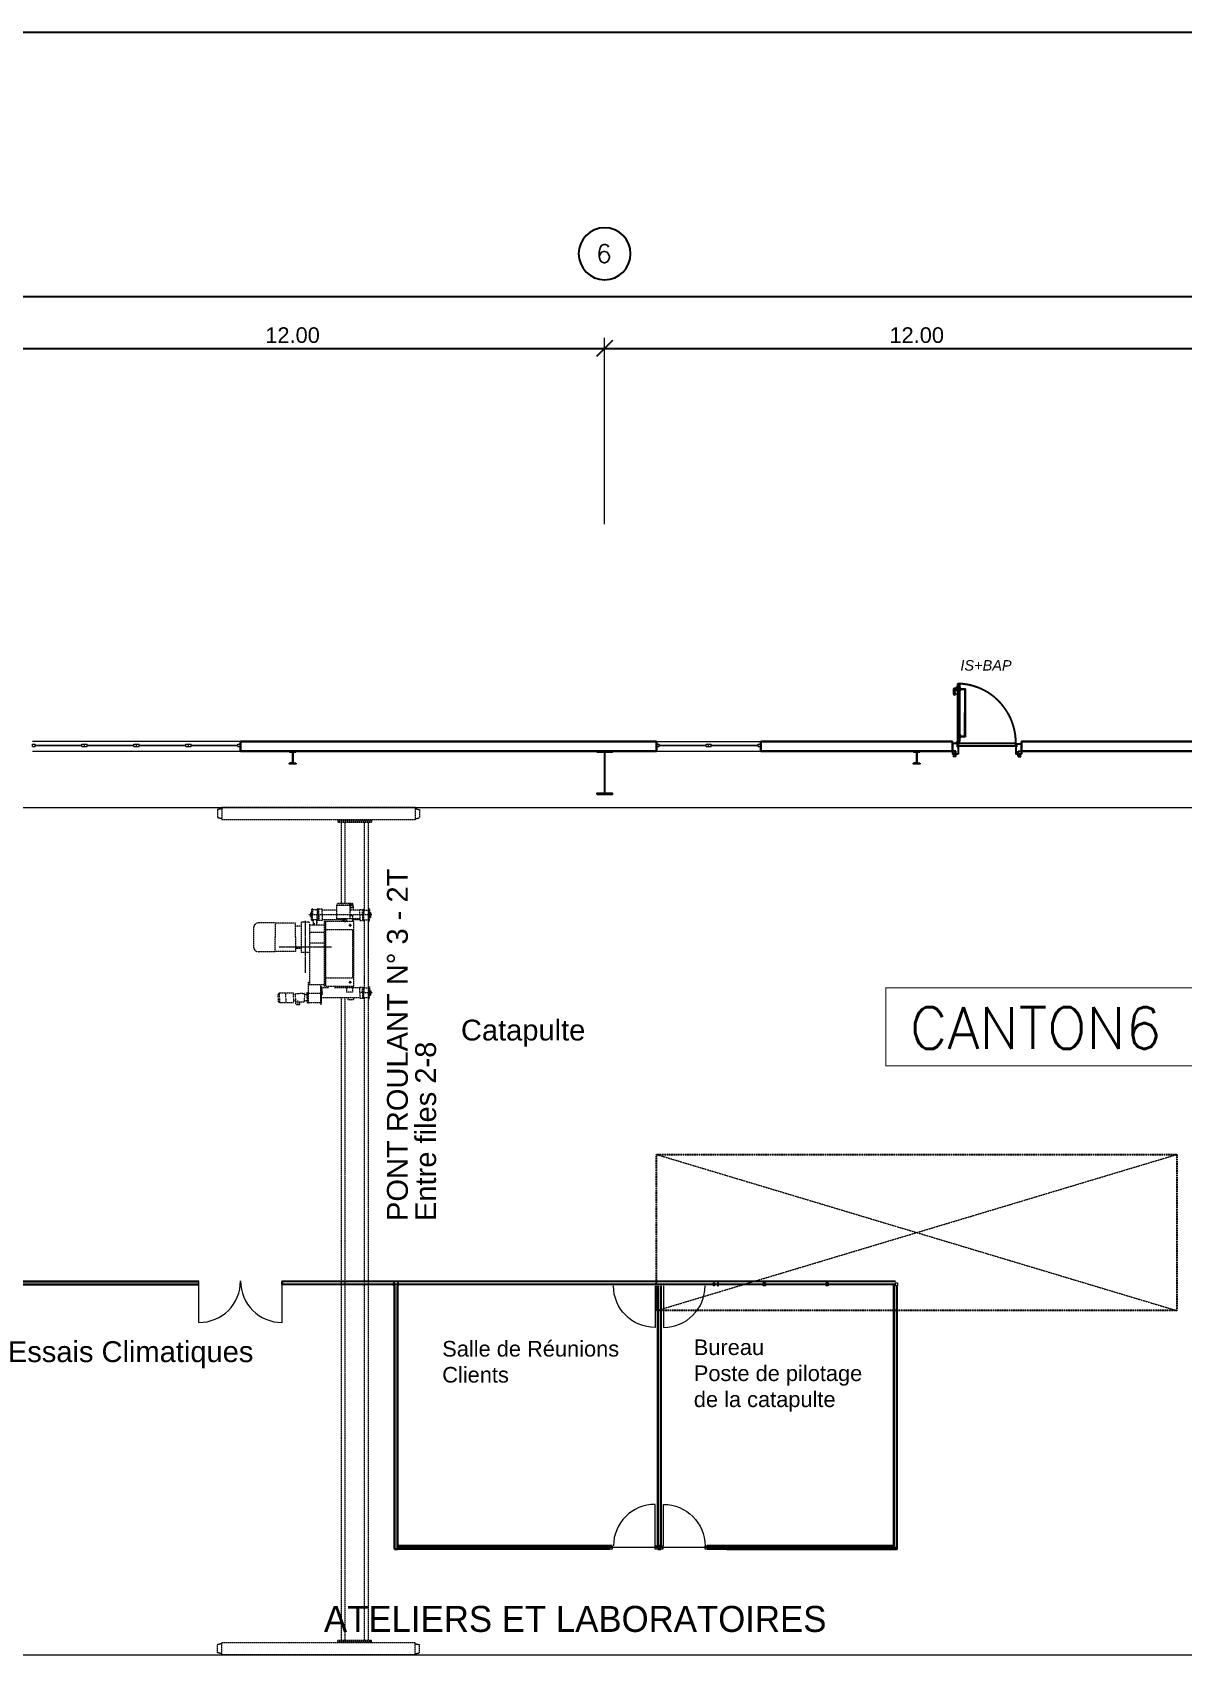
# Model space of a CAD drawing. Header units: metres. Extents: x 134472 to 303672, y 136880 to 366415.
# Drawn here: x 177097 to 199207, y 335181 to 366415 of the extents above; entities that cross this region are included whole.
import ezdxf
from ezdxf.enums import TextEntityAlignment as Align

# ---------------------------------------------------------------- set-up
doc = ezdxf.new("R2010")
doc.units = ezdxf.units.M
doc.header["$LTSCALE"] = 2
doc.header["$MEASUREMENT"] = 0
doc.header["$PDMODE"] = 2
doc.header["$PDSIZE"] = 500
for name, pattern in [('CONTINU', [0]), ('Planta_2$0$CACHE', [0.375, 0.25, -0.125]), ('STYLE_12', [0.46875, 0.3125, -0.15625])]:
    doc.linetypes.add(name, pattern=pattern)
for name, color, linetype in [('0.01', 8, 'Continuous'), ('0.1TEN', 133, 'Planta_2$0$CACHE'), ('1', 5, 'Continuous'), ('CFD-Text', 7, 'Continuous'), ('hojo', 255, 'Continuous'), ('MOJI', 7, 'Continuous'), ('SUMPO 400', 6, 'Continuous')]:
    doc.layers.add(name, color=color, linetype=linetype)
for name, color, linetype, lineweight in [('0.03', 151, 'Continuous', 5), ('0.03TEN', 8, 'STYLE_12', 5), ('0.15', 5, 'Continuous', 15), ('0.30', 1, 'Continuous', 30), ('Cloison Faurecia', 5, 'Continuous', 13), ('slh-aa-chassis', 3, 'Continuous', 0)]:
    doc.layers.add(name, color=color, linetype=linetype, lineweight=lineweight)
doc.styles.add('A030-07$0$ROMANS', font='romans')
doc.styles.add('arial', font='arial.ttf')
doc.styles.add('Style-Arial', font='arial.ttf')

# ---------------------------------------------------------------- blocks, each defined once
blk = doc.blocks.new('*U22')
at = {"layer": '0.03', "extrusion": (0, 0, -1)}
blk.add_arc((400, -400), 800, 90, 180, dxfattribs=at)
at = {"layer": 'Cloison Faurecia'}
blk.add_line((-400, -400), (-400, 400), dxfattribs=at)
blk = doc.blocks.new('_Oblique')
at = {"color": 0, "linetype": 'ByBlock', "lineweight": -2}
blk.add_line((0.5, 0.5), (-0.5, -0.5), dxfattribs=at)
blk = doc.blocks.new('chassis simple 1m')
at = {"layer": 'slh-aa-chassis', "linetype": 'CONTINU', "lineweight": 0}
for p, q in [((0, 0), (50, 0)), ((0, 0), (0, -50)), ((50, 0), (50, -50)), ((0, -50), (50, -50)), ((20, -50), (20, -950)), ((30, -50), (30, -950)), ((0, -950), (50, -950)), ((0, -950), (0, -1000)), ((0, -1000), (50, -1000)), ((50, -950), (50, -1000))]:
    blk.add_line(p, q, dxfattribs=at)
blk = doc.blocks.new('*U28')
at = {"layer": 'slh-aa-chassis'}
for p, q in [((-1000, -90), (-1000, 90)), ((1000, -90), (1000, 90))]:
    blk.add_line(p, q, dxfattribs=at)
at = {"layer": 'slh-aa-chassis', "rotation": 90}
for p in [(-1000, 0), (0, 0)]:
    blk.add_blockref('chassis simple 1m', p, dxfattribs=at)

msp = doc.modelspace()

# ---------------------------------------------------------------- linework, layer by layer
at = {"flags": 128}
for points in [[(194880.254, 353897.06), (194878.644, 352787.061)], [(194925.095, 353896.995), (194880.095, 353897.06)], [(194923.644, 352786.996), (194925.254, 353896.994)], [(196003.093, 352747.144), (196003.146, 352751.959), (196003.179, 352756.774), (196003.191, 352761.59), (196003.183, 352766.405), (196003.154, 352771.22), (196003.105, 352776.036), (196003.036, 352780.85), (196002.946, 352785.665), (196002.836, 352790.479), (196002.706, 352795.293), (196002.555, 352800.106), (196002.383, 352804.918), (196002.192, 352809.73), (196001.98, 352814.541), (196001.747, 352819.351), (196001.494, 352824.159), (196001.266, 352828.203), (196001.023, 352832.245), (196000.766, 352836.287), (196000.494, 352840.327), (196000.208, 352844.367), (195999.908, 352848.405), (195999.593, 352852.443), (195999.264, 352856.479), (195998.92, 352860.514), (195998.562, 352864.548), (195998.19, 352868.581), (195997.803, 352872.612), (195997.402, 352876.642), (195996.987, 352880.67), (195996.557, 352884.697), (195996.113, 352888.722), (195995.655, 352892.746), (195995.182, 352896.768), (195994.695, 352900.788), (195994.193, 352904.807), (195993.678, 352908.823), (195993.148, 352912.838), (195992.604, 352916.851), (195992.045, 352920.862), (195991.472, 352924.871), (195990.885, 352928.878), (195990.284, 352932.883), (195989.668, 352936.885), (195989.038, 352940.886), (195988.394, 352944.884), (195987.735, 352948.88), (195987.063, 352952.873), (195986.376, 352956.864), (195985.675, 352960.853), (195984.959, 352964.839), (195984.23, 352968.822), (195983.486, 352972.803), (195982.728, 352976.781), (195981.956, 352980.757), (195981.169, 352984.729), (195980.369, 352988.699), (195979.554, 352992.666), (195978.726, 352996.63), (195977.883, 353000.591), (195977.026, 353004.549), (195976.155, 353008.504), (195975.27, 353012.456), (195974.371, 353016.404), (195973.458, 353020.35), (195972.53, 353024.292), (195971.589, 353028.231), (195970.634, 353032.166), (195969.664, 353036.098), (195968.681, 353040.027), (195967.684, 353043.952), (195966.673, 353047.873), (195965.647, 353051.791), (195964.608, 353055.705), (195963.555, 353059.615), (195962.488, 353063.522), (195961.407, 353067.425), (195960.312, 353071.323), (195959.203, 353075.218), (195958.081, 353079.109), (195956.944, 353082.996), (195955.794, 353086.879), (195954.63, 353090.758), (195953.451, 353094.633), (195952.26, 353098.503), (195951.054, 353102.369), (195949.835, 353106.231), (195948.601, 353110.088), (195947.355, 353113.941), (195946.094, 353117.79), (195944.82, 353121.634), (195943.532, 353125.473), (195942.23, 353129.308), (195940.915, 353133.138), (195939.586, 353136.963), (195938.243, 353140.784), (195936.887, 353144.6), (195935.517, 353148.411), (195934.134, 353152.217), (195932.737, 353156.018), (195931.327, 353159.814), (195929.903, 353163.606), (195928.466, 353167.392), (195927.015, 353171.173), (195925.551, 353174.948), (195924.073, 353178.719), (195922.582, 353182.484), (195921.077, 353186.244), (195919.559, 353189.998), (195918.028, 353193.747), (195916.483, 353197.491), (195914.925, 353201.229), (195913.354, 353204.961), (195911.769, 353208.688), (195910.171, 353212.409), (195908.56, 353216.124), (195906.935, 353219.834), (195905.298, 353223.538), (195903.647, 353227.236), (195901.983, 353230.928), (195900.306, 353234.614), (195898.615, 353238.294), (195896.912, 353241.968), (195895.196, 353245.636), (195893.466, 353249.298), (195891.724, 353252.953), (195889.968, 353256.603), (195888.2, 353260.246), (195886.418, 353263.883), (195884.624, 353267.513), (195882.816, 353271.137), (195880.996, 353274.755), (195879.163, 353278.366), (195877.317, 353281.97), (195875.458, 353285.568), (195873.587, 353289.16), (195871.702, 353292.744), (195869.805, 353296.322), (195867.895, 353299.893), (195865.973, 353303.457), (195864.037, 353307.015), (195862.09, 353310.565), (195860.129, 353314.109), (195858.156, 353317.645), (195856.17, 353321.175), (195854.172, 353324.697), (195852.161, 353328.212), (195850.137, 353331.72), (195848.101, 353335.221), (195846.053, 353338.714), (195843.992, 353342.2), (195841.919, 353345.679), (195839.833, 353349.15), (195837.735, 353352.614), (195835.625, 353356.071), (195833.502, 353359.519), (195831.367, 353362.961), (195829.22, 353366.394), (195827.061, 353369.82), (195824.889, 353373.239), (195822.706, 353376.649), (195820.51, 353380.052), (195818.302, 353383.447), (195816.082, 353386.834), (195813.85, 353390.213), (195811.606, 353393.584), (195809.35, 353396.947), (195807.082, 353400.302), (195804.802, 353403.649), (195802.51, 353406.988), (195800.206, 353410.318), (195797.891, 353413.641), (195795.563, 353416.955), (195793.224, 353420.261), (195790.873, 353423.558), (195788.51, 353426.847), (195786.136, 353430.128), (195783.75, 353433.4), (195781.352, 353436.663), (195778.943, 353439.918), (195776.522, 353443.165), (195774.089, 353446.402), (195771.645, 353449.631), (195769.189, 353452.852), (195766.722, 353456.063), (195764.244, 353459.266), (195761.754, 353462.46), (195759.253, 353465.645), (195756.74, 353468.821), (195754.217, 353471.988), (195751.682, 353475.146), (195749.135, 353478.295), (195746.578, 353481.435), (195744.009, 353484.566), (195741.429, 353487.687), (195738.838, 353490.8), (195736.236, 353493.903), (195733.623, 353496.997), (195730.999, 353500.081), (195728.364, 353503.157), (195725.718, 353506.222), (195723.062, 353509.279), (195720.394, 353512.326), (195717.715, 353515.363), (195715.026, 353518.391), (195712.326, 353521.409), (195709.615, 353524.417), (195706.893, 353527.416), (195704.161, 353530.405), (195701.418, 353533.385), (195698.665, 353536.354), (195695.901, 353539.314), (195693.126, 353542.264), (195690.341, 353545.204), (195687.545, 353548.134), (195684.739, 353551.054), (195681.923, 353553.964), (195679.096, 353556.864), (195676.259, 353559.754), (195673.412, 353562.633), (195670.554, 353565.503), (195667.686, 353568.362), (195664.809, 353571.211), (195661.92, 353574.05), (195659.022, 353576.879), (195656.114, 353579.697), (195653.196, 353582.505), (195650.268, 353585.303), (195647.33, 353588.09), (195644.382, 353590.866), (195641.424, 353593.632), (195638.456, 353596.388), (195635.478, 353599.132), (195632.491, 353601.867), (195629.494, 353604.59), (195626.487, 353607.303), (195623.471, 353610.005), (195620.445, 353612.697), (195617.409, 353615.377), (195614.364, 353618.047), (195611.31, 353620.706), (195608.246, 353623.354), (195605.172, 353625.991), (195602.089, 353628.617), (195598.997, 353631.232), (195595.896, 353633.836), (195592.785, 353636.429), (195589.665, 353639.01), (195586.536, 353641.581), (195583.397, 353644.141), (195580.25, 353646.689), (195577.093, 353649.226), (195573.928, 353651.752), (195570.754, 353654.266), (195567.57, 353656.77), (195564.378, 353659.262), (195561.177, 353661.742), (195557.967, 353664.211), (195554.748, 353666.669), (195551.521, 353669.115), (195548.285, 353671.55), (195545.04, 353673.973), (195541.786, 353676.384), (195538.524, 353678.784), (195535.254, 353681.172), (195531.975, 353683.549), (195528.687, 353685.914), (195525.392, 353688.267), (195522.087, 353690.609), (195518.775, 353692.938), (195515.454, 353695.256), (195512.125, 353697.562), (195508.788, 353699.856), (195505.442, 353702.138), (195502.089, 353704.408), (195498.727, 353706.667), (195495.357, 353708.913), (195491.98, 353711.147), (195488.594, 353713.369), (195485.201, 353715.579), (195481.799, 353717.777), (195478.39, 353719.963), (195474.973, 353722.137), (195471.549, 353724.298), (195468.117, 353726.448), (195464.677, 353728.585), (195461.229, 353730.71), (195457.774, 353732.822), (195454.312, 353734.922), (195450.842, 353737.01), (195447.364, 353739.086), (195443.879, 353741.149), (195440.387, 353743.199), (195436.888, 353745.238), (195433.381, 353747.263), (195429.867, 353749.277), (195426.346, 353751.277), (195422.818, 353753.265), (195419.283, 353755.241), (195415.741, 353757.204), (195412.192, 353759.154), (195408.636, 353761.092), (195405.073, 353763.017), (195401.503, 353764.929), (195397.926, 353766.828), (195394.343, 353768.715), (195390.753, 353770.589), (195387.156, 353772.45), (195383.553, 353774.298), (195379.943, 353776.134), (195376.327, 353777.956), (195372.704, 353779.766), (195369.074, 353781.563), (195365.439, 353783.347), (195361.797, 353785.118), (195358.148, 353786.875), (195354.494, 353788.62), (195350.833, 353790.352), (195347.166, 353792.071), (195343.493, 353793.777), (195339.814, 353795.469), (195336.129, 353797.149), (195332.438, 353798.815), (195328.742, 353800.468), (195325.039, 353802.108), (195321.33, 353803.735), (195317.616, 353805.349), (195313.896, 353806.949), (195310.17, 353808.536), (195306.439, 353810.11), (195302.702, 353811.671), (195298.959, 353813.218), (195295.211, 353814.752), (195291.458, 353816.272), (195287.699, 353817.779), (195283.935, 353819.273), (195280.165, 353820.753), (195276.391, 353822.22), (195272.611, 353823.673), (195268.826, 353825.113), (195265.035, 353826.539), (195261.24, 353827.952), (195257.44, 353829.352), (195253.635, 353830.737), (195249.824, 353832.109), (195246.009, 353833.468), (195242.19, 353834.813), (195238.365, 353836.144), (195234.536, 353837.462), (195230.702, 353838.766), (195226.863, 353840.057), (195223.02, 353841.333), (195219.172, 353842.596), (195215.32, 353843.846), (195211.463, 353845.081), (195207.603, 353846.303), (195203.737, 353847.511), (195199.868, 353848.706), (195195.994, 353849.886), (195192.116, 353851.053), (195188.234, 353852.206), (195184.348, 353853.345), (195180.457, 353854.47), (195176.563, 353855.582), (195172.665, 353856.679), (195168.763, 353857.763), (195164.857, 353858.833), (195160.947, 353859.888), (195157.034, 353860.93), (195153.117, 353861.958), (195149.196, 353862.972), (195145.272, 353863.972), (195141.344, 353864.957), (195137.413, 353865.929), (195133.478, 353866.887), (195129.54, 353867.831), (195125.598, 353868.761), (195121.653, 353869.676), (195117.705, 353870.578), (195113.754, 353871.466), (195109.8, 353872.339), (195105.842, 353873.199), (195101.882, 353874.044), (195097.918, 353874.875), (195093.952, 353875.692), (195089.982, 353876.495), (195086.01, 353877.284), (195082.035, 353878.059), (195078.058, 353878.819), (195074.077, 353879.566), (195070.094, 353880.298), (195066.109, 353881.016), (195062.121, 353881.72), (195058.13, 353882.409), (195054.137, 353883.084), (195050.142, 353883.746), (195046.144, 353884.392), (195042.144, 353885.025), (195038.142, 353885.643), (195034.138, 353886.247), (195027.744, 353887.181), (195021.337, 353888.079), (195014.907, 353888.941), (195008.445, 353889.768), (195005.199, 353890.168), (195001.943, 353890.559), (194998.674, 353890.941), (194995.391, 353891.315), (194992.094, 353891.68), (194988.782, 353892.036), (194985.453, 353892.383), (194982.106, 353892.722), (194978.741, 353893.052), (194975.355, 353893.374), (194971.949, 353893.687), (194968.52, 353893.992), (194965.068, 353894.288), (194961.592, 353894.576), (194958.09, 353894.855), (194954.562, 353895.126), (194951.007, 353895.388), (194947.423, 353895.643), (194943.809, 353895.889), (194940.164, 353896.126), (194936.487, 353896.355), (194932.777, 353896.577), (194929.033, 353896.79), (194925.254, 353896.994)], [(194809.805, 353697.162), (194809.95, 353797.162)], [(194845.369, 353687.11), (194819.79, 353687.147)], [(194869.964, 353807.075), (194819.964, 353807.147)], [(194829.826, 353712.133), (194829.928, 353782.133)], [(194845.398, 353707.11), (194834.819, 353707.125)], [(194869.935, 353787.075), (194834.935, 353787.125)], [(194845.398, 353707.11), (194845.369, 353687.11)], [(194869.884, 353752.075), (194870.015, 353842.074)], [(194879.884, 353752.06), (194869.884, 353752.075)], [(194880.015, 353842.06), (194870.015, 353842.074)], [(194934.899, 353761.98), (194924.899, 353761.995)], [(194935, 353831.98), (194925, 353831.995)], [(194934.899, 353761.98), (194935, 353831.98)], [(194934.939, 353789.98), (194939.939, 353789.973)], [(194934.96, 353803.98), (194939.96, 353803.973)], [(194939.96, 353803.973), (194939.939, 353789.973)], [(194939.942, 353791.973), (195034.942, 353791.835)], [(194939.957, 353801.973), (195034.957, 353801.835)], [(195018.982, 353791.858), (195017.676, 352891.859)], [(195028.651, 353791.844), (195027.345, 352891.845)], [(195034.942, 353791.835), (195034.957, 353801.835)], [(194781.586, 352747.202), (194781.296, 352547.202)], [(194876.586, 352747.064), (194781.586, 352747.202)], [(194856.944, 352759.504), (194860.252, 352747.088)], [(194861.682, 352753.376), (194862.559, 352750.084)], [(194876.59, 352750.064), (194862.559, 352750.084)], [(194871.55, 352757.121), (194878.611, 352764.161)], [(194873.668, 352754.997), (194881.609, 352762.915)], [(194876.586, 352747.064), (194876.496, 352685.064)], [(194891.496, 352685.042), (194876.496, 352685.064)], [(194876.59, 352750.064), (194876.586, 352747.064)], [(194878.644, 352787.061), (194878.611, 352764.161)], [(194878.644, 352787.061), (194923.644, 352786.996)], [(194878.648, 352790.061), (194913.648, 352790.01)], [(194881.644, 352787.057), (194881.609, 352762.915)], [(194891.496, 352685.042), (194891.296, 352547.042)], [(194891.59, 352750.042), (194891.525, 352705.042)], [(194891.525, 352705.042), (196001.525, 352703.432)], [(196001.59, 352748.432), (194891.59, 352750.042)], [(194913.648, 352790.01), (194913.644, 352787.01)], [(194933.738, 352851.981), (194923.738, 352851.996)], [(194933.84, 352921.981), (194923.84, 352921.996)], [(194933.84, 352921.981), (194933.738, 352851.981)], [(194933.779, 352879.981), (194938.779, 352879.974)], [(194933.799, 352893.981), (194938.799, 352893.974)], [(194938.779, 352879.974), (194938.799, 352893.974)], [(194938.782, 352881.974), (195033.781, 352881.836)], [(194938.796, 352891.974), (195033.796, 352891.836)], [(195033.796, 352891.836), (195033.781, 352881.836)], [(196001.496, 352683.591), (196001.296, 352545.591)], [(196001.496, 352683.591), (196016.496, 352683.57)], [(196001.525, 352703.591), (196001.59, 352748.591)], [(196016.586, 352745.569), (196016.496, 352683.57)], [(196016.586, 352745.569), (196111.586, 352745.432)], [(196111.586, 352745.432), (196111.295, 352545.432)], [(194891.296, 352547.042), (194781.296, 352547.202)], [(196111.295, 352545.432), (196001.296, 352545.591)]]:
    msp.add_lwpolyline(points, dxfattribs=at)
for centre, major_axis, ratio, start_param, end_param in [((194819.805, 353697.147), (-7.071, 7.071), 0.999999999, 0.783947279, 2.354743605), ((194819.95, 353797.147), (-7.071, 7.071), 0.999999999, 5.496336259, 7.067132586), ((194834.826, 353712.125), (-3.536, 3.536), 0.999999999, 0.783947279, 2.354743605), ((194834.928, 353782.125), (3.536, 3.536), 1, 0.783947279, 2.354743605), ((194866.607, 352762.078), (-7.071, 7.071), 0.999999999, 3.9355406, 9.423327073)]:
    msp.add_ellipse(centre, major_axis=major_axis, ratio=ratio, start_param=start_param, end_param=end_param)
msp.add_ellipse((194866.607, 352762.078), major_axis=(-4.95, 4.95), ratio=1)
at = {"layer": '0.01', "flags": 128}
for points in [[(193686.586, 342409.317), (181896.586, 342409.317)], [(193686.586, 342349.317), (181896.586, 342349.317)], [(188239.404, 337324.317), (184116.586, 337324.317)], [(188199.404, 337264.317), (184116.586, 337264.317)], [(189176.586, 337324.317), (189116.586, 337324.317)], [(189176.586, 337264.317), (189116.586, 337264.317)], [(191786.586, 337324.317), (190066.586, 337324.317)], [(191786.586, 337264.317), (190066.586, 337264.317)]]:
    msp.add_lwpolyline(points, dxfattribs=at)
at = {"layer": '0.03', "flags": 128}
for points in [[(180296.586, 341619.317), (180296.586, 342419.317)], [(181896.586, 341619.317), (181896.586, 342419.317)], [(189066.586, 342324.317), (189066.586, 341524.317)], [(189226.586, 342324.317), (189226.586, 341524.317)], [(189066.586, 337324.317), (189066.586, 338124.317)], [(188996.586, 337294.317), (184116.586, 337294.317)], [(191686.586, 337294.317), (188996.586, 337294.317)], [(193686.586, 337294.317), (191686.586, 337294.317)]]:
    msp.add_lwpolyline(points, dxfattribs=at)
for points in [[(180296.586, 341619.317, 0.414213562), (181096.586, 342419.317)], [(181096.586, 342419.317, 0.414213562), (181896.586, 341619.317)], [(189066.586, 341524.317, -0.414213562), (188266.586, 342324.317)], [(189226.586, 341524.317, 0.414213562), (190026.586, 342324.317)], [(189066.586, 338124.317, 0.414213562), (188266.586, 337324.317)]]:
    msp.add_lwpolyline(points, format="xyb", dxfattribs=at)
at = {"layer": '0.03TEN', "linetype": 'Continuous', "lineweight": 0}
for p, q in [((157846.586, 351515.91), (199996.586, 351515.91)), ((157866.736, 335232.723), (200446.586, 335232.723))]:
    msp.add_line(p, q, dxfattribs=at)
at = {"layer": '0.03TEN', "flags": 128}
for points in [[(180737.514, 351496.478), (180653.307, 351477.046)], [(180653.307, 351477.046), (180653.307, 351321.588)], [(184455.658, 351515.91), (180737.514, 351515.91)], [(180737.514, 351515.91), (180737.514, 351282.723)], [(184455.658, 351515.91), (184455.658, 351282.723)], [(184455.658, 351496.478), (184539.864, 351477.046)], [(184539.864, 351477.046), (184539.864, 351321.588)], [(180737.514, 351302.156), (180653.307, 351321.588)], [(184455.658, 351282.723), (180737.514, 351282.723)], [(182964.558, 351282.723), (182964.558, 351237.381)], [(182964.558, 351261.996), (183612.299, 351261.996)], [(182964.558, 351237.381), (183612.299, 351237.381)], [(183029.332, 351237.381), (183029.332, 349675.268)], [(183100.584, 351237.381), (183100.584, 349675.268)], [(183476.274, 351237.381), (183476.274, 349548.021)], [(183547.525, 351237.381), (183547.525, 335501.278)], [(183612.299, 351282.723), (183612.299, 351237.381)], [(184455.658, 351302.156), (184539.864, 351321.588)], [(182479.648, 349570.552), (182463.09, 349570.552)], [(182463.09, 349570.552), (182463.09, 349455.357)], [(182479.648, 349570.552), (182479.648, 349455.357)], [(182479.648, 349570.552), (182481.12, 349569.226)], [(182482.831, 349552.947), (182481.12, 349569.226)], [(182567.313, 349550.56), (182485.482, 349550.56)], [(182570.694, 349559.89), (182569.964, 349552.947)], [(182571.642, 349568.914), (182570.694, 349559.89)], [(182571.642, 349568.914), (182571.642, 349455.357)], [(182589.705, 349568.914), (182571.642, 349568.914)], [(182589.705, 349455.357), (182589.705, 349568.914)], [(182599.841, 349455.357), (182599.841, 349561.981)], [(182667.814, 349561.981), (182599.841, 349561.981)], [(182667.814, 349455.357), (182667.814, 349561.981)], [(182943.035, 349548.653), (182667.814, 349548.653)], [(182943.035, 349643.281), (182943.035, 349382.054)], [(183254.023, 349643.281), (182943.035, 349643.281)], [(182956.184, 349644.614), (183253.723, 349644.614)], [(182956.363, 349675.268), (182956.363, 349643.281)], [(183246.838, 349675.268), (182956.363, 349675.268)], [(183177.786, 349675.472), (183177.422, 349673.935)], [(183184.271, 349680.599), (183240.307, 349680.599)], [(183191.796, 349673.935), (183247.057, 349674.293)], [(183191.796, 349641.948), (183191.796, 349673.935)], [(183205.124, 349641.948), (183254.246, 349642.288)], [(183205.124, 349380.721), (183205.124, 349641.948)], [(183205.124, 349593.968), (183265.099, 349593.968)], [(183265.099, 349593.968), (183205.124, 349593.968)], [(183265.099, 349587.61), (183205.124, 349587.61)], [(183387.05, 349547.32), (183205.124, 349547.32)], [(183211.788, 349524.663), (183211.788, 349688.596)], [(183211.788, 349524.663), (183211.788, 349607.296)], [(183246.809, 349675.396), (183265.099, 349593.968)], [(183265.099, 349547.32), (183265.099, 349593.968)], [(183387.05, 349454.025), (183387.05, 349560.648)], [(183387.05, 349560.648), (183441.694, 349560.648)], [(183441.694, 349454.025), (183441.694, 349560.648)], [(183451.83, 349566.375), (183469.893, 349566.375)], [(183451.83, 349454.025), (183451.83, 349566.375)], [(183469.893, 349566.375), (183470.842, 349557.35)], [(183469.893, 349566.375), (183469.893, 349454.025)], [(183470.842, 349557.35), (183471.571, 349550.408)], [(183474.222, 349548.021), (183556.054, 349548.021)], [(183556.054, 349548.021), (183556.054, 349454.025)], [(183558.705, 349550.408), (183560.416, 349566.687)], [(183561.888, 349568.013), (183560.416, 349566.687)], [(183561.888, 349568.013), (183578.446, 349568.013)], [(183561.888, 349568.013), (183561.888, 349454.025)], [(183578.446, 349568.013), (183578.446, 349454.025)], [(181346.269, 349203.75), (181346.269, 348843.654)], [(181719.827, 349300.912), (181443.43, 349300.912)], [(181762.751, 349300.912), (181719.827, 349300.912)], [(181760.679, 349300.912), (181760.679, 349023.702)], [(182152.186, 349294.248), (181760.679, 349294.248)], [(182152.186, 349023.702), (182152.186, 349294.248)], [(182263.808, 349240.936), (182152.186, 349240.936)], [(182297.127, 349317.572), (182263.808, 349317.572)], [(182263.808, 349317.572), (182263.808, 348731.143)], [(182403.227, 349317.572), (182297.127, 349317.572)], [(183397.517, 349455.357), (182410.718, 349455.357)], [(182420.581, 349292.433), (182420.581, 348113.923)], [(182696.188, 349254.63), (182426.845, 349254.63)], [(182440.832, 349488.677), (182439.1, 349486.945)], [(182439.1, 349486.945), (182439.1, 349455.357)], [(182439.1, 349423.77), (182439.1, 349455.357)], [(182440.832, 349422.038), (182439.1, 349423.77)], [(182445.097, 349488.677), (182440.832, 349488.677)], [(182445.097, 349422.038), (182440.832, 349422.038)], [(182455.851, 349502.005), (182445.097, 349502.005)], [(182445.097, 349502.005), (182445.097, 349408.71)], [(182455.851, 349408.71), (182445.097, 349408.71)], [(182459.758, 349495.341), (182455.851, 349502.005)], [(182459.758, 349415.374), (182455.851, 349408.71)], [(182463.09, 349502.005), (182459.758, 349502.005)], [(182459.758, 349408.71), (182459.758, 349502.005)], [(182463.09, 349408.71), (182459.758, 349408.71)], [(182463.09, 349342.89), (182463.09, 349455.357)], [(182479.648, 349342.89), (182463.09, 349342.89)], [(182479.648, 349342.89), (182479.648, 349455.357)], [(182479.648, 349342.89), (182481.12, 349344.216)], [(182482.831, 349360.495), (182481.12, 349344.216)], [(182567.313, 349362.882), (182485.482, 349362.882)], [(182493.078, 349362.882), (182493.078, 349254.63)], [(182511.202, 349295.625), (182511.202, 349252.964)], [(182558.785, 349362.882), (182558.785, 349254.63)], [(182559.717, 349362.882), (182559.717, 349254.63)], [(182559.717, 349288.758), (182559.717, 349254.63)], [(182566.381, 349362.882), (182566.381, 349254.63)], [(182570.694, 349353.553), (182569.964, 349360.495)], [(182571.642, 349344.528), (182570.694, 349353.553)], [(182571.642, 349344.528), (182571.642, 349455.357)], [(182589.705, 349344.528), (182571.642, 349344.528)], [(182599.841, 349500.672), (182589.705, 349500.672)], [(182589.705, 349455.357), (182589.705, 349344.528)], [(182599.841, 349410.042), (182589.705, 349410.042)], [(182599.841, 349455.357), (182599.841, 349348.734)], [(182667.814, 349348.734), (182599.841, 349348.734)], [(182667.814, 349455.357), (182667.814, 349348.734)], [(183076.314, 349362.062), (182667.814, 349362.062)], [(182688.472, 349254.63), (182688.266, 349254.63)], [(182721.792, 349329.266), (182701.8, 349329.266)], [(182701.8, 349329.266), (182701.8, 348086.744)], [(182728.456, 349299.463), (182721.788, 349299.463)], [(182721.792, 349329.266), (182721.792, 348086.744)], [(183271.763, 349328.742), (182728.456, 349328.742)], [(182728.456, 349328.742), (182728.456, 348086.744)], [(182728.456, 349328.742), (182728.456, 348086.744)], [(183397.517, 349382.054), (182943.035, 349382.054)], [(183076.314, 349331.408), (183036.331, 349331.408)], [(183036.331, 349331.408), (183036.331, 349328.742)], [(183049.659, 349382.054), (183049.659, 349379.388)], [(183049.659, 349379.388), (183076.314, 349379.388)], [(183076.314, 349379.388), (183076.314, 349331.408)], [(183077.647, 349382.054), (183077.647, 349328.742)], [(183135.819, 349360.729), (183077.647, 349362.062)], [(183078.98, 349382.054), (183078.98, 349328.742)], [(183081.174, 349380.721), (183081.174, 349327.409)], [(183083.84, 349378.055), (183083.84, 349330.075)], [(183110.496, 349378.055), (183083.84, 349378.055)], [(183083.84, 349330.075), (183123.823, 349330.075)], [(183110.496, 349380.721), (183110.496, 349378.055)], [(183123.823, 349330.075), (183123.823, 349327.409)], [(183135.819, 349380.721), (183135.819, 349327.409)], [(183178.468, 349254.106), (183231.78, 349254.106)], [(183205.124, 349446.028), (183247.773, 349446.028)], [(183205.124, 349227.45), (183205.124, 349280.762)], [(183247.773, 349446.028), (183247.773, 349327.409)], [(183387.05, 349360.729), (183247.773, 349360.729)], [(183271.763, 348085.411), (183271.763, 349327.409)], [(183387.05, 349454.025), (183387.05, 349347.401)], [(183387.05, 349347.401), (183441.694, 349347.401)], [(183617.756, 349454.025), (183397.517, 349455.357)], [(183441.694, 349499.34), (183451.83, 349499.34)], [(183441.694, 349454.025), (183441.694, 349347.401)], [(183441.694, 349408.71), (183451.83, 349408.71)], [(183451.83, 349454.025), (183451.83, 349341.879)], [(183451.83, 349341.879), (183469.893, 349341.879)], [(183469.893, 349341.879), (183469.893, 349454.025)], [(183469.893, 349341.879), (183470.842, 349350.903)], [(183470.842, 349350.903), (183471.571, 349357.846)], [(183474.222, 349360.233), (183556.054, 349360.233)], [(183476.274, 349360.233), (183476.274, 348049.844)], [(183547.525, 349360.233), (183547.525, 348612.119)], [(183556.054, 349360.233), (183556.054, 349454.025)], [(183558.705, 349357.846), (183560.416, 349341.566)], [(183561.859, 349340.181), (183560.387, 349341.507)], [(183561.888, 349340.241), (183561.888, 349454.025)], [(183561.888, 349340.241), (183578.446, 349340.241)], [(183578.446, 349500.672), (183581.778, 349500.672)], [(183578.446, 349340.241), (183578.446, 349454.025)], [(183578.446, 349407.377), (183581.778, 349407.377)], [(183581.778, 349494.008), (183585.684, 349500.672)], [(183581.778, 349407.377), (183581.778, 349500.672)], [(183581.778, 349414.041), (183585.684, 349407.377)], [(183585.684, 349500.672), (183596.438, 349500.672)], [(183585.684, 349407.377), (183596.438, 349407.377)], [(183596.438, 349500.672), (183596.438, 349407.377)], [(183596.438, 349487.344), (183600.703, 349487.344)], [(183600.703, 349487.344), (183602.436, 349485.612)], [(183600.703, 349420.705), (183602.436, 349422.437)], [(183602.436, 349485.612), (183602.436, 349454.025)], [(183602.436, 349422.437), (183602.436, 349454.025)], [(181760.679, 348746.493), (181760.679, 349023.702)], [(182152.186, 349023.702), (182152.186, 348753.157)], [(182427.245, 349081.367), (182433.909, 349081.367)], [(182695.136, 349117.352), (182431.243, 349117.352)], [(182696.469, 348912.102), (182432.576, 348912.102)], [(183271.763, 349168.807), (182728.456, 349168.807)], [(183258.435, 348245.346), (183258.435, 349167.474)], [(181719.827, 348746.493), (181443.43, 348746.493)], [(181762.751, 348746.493), (181719.827, 348746.493)], [(182152.186, 348753.157), (181760.679, 348753.157)], [(182263.808, 348806.469), (182152.186, 348806.469)], [(182411.048, 348731.143), (182263.808, 348731.143)], [(182425.579, 348824.805), (182435.575, 348824.805)], [(183476.274, 348272.486), (183476.274, 348129.612)], [(181844.335, 347954), (181820.055, 347930.414)], [(181845.499, 347861.835), (181845.499, 347954.786)], [(181847.121, 347955.13), (181969.448, 347955.13)], [(181969.448, 347861.835), (181969.448, 347955.13)], [(181969.448, 347953.691), (182116.055, 347953.691)], [(182116.055, 347861.835), (182116.055, 347953.691)], [(182380.612, 347861.502), (182380.612, 347968.458)], [(182380.752, 347964.081), (182402.886, 347964.081)], [(182404.72, 348162.713), (182420.581, 348162.713)], [(182404.72, 347755.212), (182404.72, 348162.713)], [(182696.749, 348107.259), (182427.245, 348107.259)], [(182633.952, 348107.259), (182633.952, 347741.551)], [(182667.814, 348066.752), (182633.952, 348066.752)], [(182644.615, 348066.752), (182644.615, 347741.551)], [(182644.615, 347956.463), (182644.615, 347976.455)], [(182644.615, 347864.501), (182644.615, 347951.132)], [(182667.814, 347983.252), (182667.814, 348066.752)], [(182792.43, 348053.424), (182667.814, 348053.424)], [(182667.814, 347960.128), (182667.814, 347974.789)], [(182667.814, 347960.128), (182667.814, 347921.811)], [(182721.792, 348086.744), (182701.8, 348086.744)], [(182728.456, 348104.07), (182721.792, 348104.07)], [(182728.456, 348246.679), (183271.763, 348246.679)], [(182728.456, 348086.744), (183271.763, 348086.744)], [(183397.517, 348053.424), (182904.384, 348053.424)], [(183135.819, 348085.411), (183135.819, 347966.792)], [(183247.773, 347966.792), (183135.819, 347966.792)], [(183181.133, 348158.714), (183229.114, 348158.714)], [(183205.124, 348134.724), (183205.124, 348182.705)], [(183247.773, 348085.411), (183247.773, 347966.792)], [(183387.05, 348065.419), (183441.694, 348065.419)], [(183387.05, 347958.796), (183387.05, 348065.419)], [(183387.05, 347958.796), (183387.05, 347852.172)], [(183627.086, 347958.796), (183397.517, 347960.128)], [(183441.694, 347958.796), (183441.694, 348065.419)], [(183441.694, 348004.11), (183451.83, 348004.11)], [(183441.694, 347958.796), (183441.694, 347852.172)], [(183451.83, 348068.198), (183469.893, 348068.198)], [(183451.83, 347958.796), (183451.83, 348068.198)], [(183451.83, 347958.796), (183451.83, 347848.576)], [(183469.893, 348068.198), (183471.571, 348052.231)], [(183469.893, 348068.198), (183469.893, 347958.796)], [(183469.893, 347848.576), (183469.893, 347958.796)], [(183474.222, 348049.844), (183556.054, 348049.844)], [(183558.089, 348051.651), (183561.888, 348069.836)], [(183561.888, 348069.836), (183578.446, 348069.836)], [(183561.888, 348069.836), (183561.888, 347958.796)], [(183561.888, 347848.148), (183561.888, 347958.796)], [(183578.446, 348069.836), (183578.446, 347958.796)], [(183578.446, 348005.443), (183581.778, 348005.443)], [(183578.446, 347848.148), (183578.446, 347958.796)], [(183581.778, 347912.148), (183581.778, 348005.443)], [(183581.778, 347998.779), (183585.684, 348005.443)], [(183585.684, 348005.443), (183596.438, 348005.443)], [(183596.438, 348005.443), (183596.438, 347912.148)], [(183596.438, 347992.115), (183600.703, 347992.115)], [(183600.703, 347992.115), (183602.436, 347990.383)], [(183602.436, 347990.383), (183602.436, 347958.796)], [(183602.436, 347927.208), (183602.436, 347958.796)], [(181818.843, 347861.835), (181818.843, 347927.546)], [(181818.843, 347861.835), (181818.843, 347796.124)], [(181844.335, 347769.67), (181820.055, 347793.256)], [(181845.499, 347861.835), (181845.499, 347768.884)], [(181847.121, 347768.54), (181969.448, 347768.54)], [(181969.448, 347861.835), (181969.448, 347768.54)], [(181969.448, 347769.979), (182116.055, 347769.979)], [(182116.055, 347861.835), (182116.055, 347769.979)], [(182152.041, 347921.811), (182120.054, 347921.811)], [(182152.041, 347801.859), (182120.054, 347801.859)], [(182164.143, 347738.681), (182149.174, 347801.859)], [(182156.039, 347861.835), (182156.039, 347941.802)], [(182156.039, 347941.802), (182193.357, 347941.802)], [(182156.039, 347861.835), (182156.039, 347781.867)], [(182156.039, 347781.867), (182321.305, 347781.867)], [(182170.627, 347733.554), (182226.664, 347733.554)], [(182180.127, 347941.802), (182236.671, 347941.802)], [(182198.144, 347773.538), (182198.144, 347806.857)], [(182198.144, 347773.538), (182198.144, 347725.557)], [(182233.166, 347738.757), (182242.849, 347781.867)], [(182293.214, 347941.802), (182236.671, 347941.802)], [(182286.653, 347941.802), (182321.305, 347941.802)], [(182326.636, 347933.806), (182326.636, 347936.471)], [(182326.636, 347933.806), (182326.636, 347861.502)], [(182326.636, 347865.533), (182326.636, 347864.501)], [(182326.636, 347789.864), (182326.636, 347861.835)], [(182326.636, 347789.864), (182326.636, 347787.199)], [(182380.612, 347921.811), (182331.967, 347921.811)], [(182380.612, 347801.859), (182331.967, 347801.859)], [(182401.937, 347948.466), (182368.93, 347948.466)], [(182401.937, 347774.537), (182368.93, 347774.537)], [(182396.606, 347921.794), (182373.406, 347921.794)], [(182380.612, 347861.502), (182380.612, 347755.212)], [(182404.72, 347755.212), (182380.612, 347755.212)], [(182404.72, 347948.133), (182633.952, 347948.133)], [(182633.952, 347761.542), (182404.72, 347761.542)], [(182631.287, 347741.551), (182633.952, 347741.551)], [(182633.952, 347741.551), (182644.615, 347741.551)], [(182639.283, 347948.466), (182672.29, 347948.466)], [(182644.615, 347921.794), (182667.814, 347921.794)], [(182644.615, 347866.833), (183397.517, 347866.833)], [(182644.615, 347864.501), (182644.615, 347847.841)], [(182644.615, 347864.501), (182644.615, 347777.869)], [(182644.615, 347777.869), (182644.615, 347757.877)], [(183029.332, 347866.833), (183029.332, 335501.278)], [(183100.584, 347866.833), (183100.584, 335501.278)], [(183158.476, 347865.5), (183158.476, 347818.852)], [(183265.099, 347825.21), (183158.476, 347825.21)], [(183265.099, 347818.852), (183158.476, 347818.852)], [(183211.788, 347818.852), (183211.788, 347809.523)], [(183265.099, 347865.5), (183265.099, 347818.852)], [(183397.517, 347866.833), (183387.05, 347865.5)], [(183387.05, 347852.172), (183441.694, 347852.172)], [(183441.694, 347913.481), (183451.83, 347913.481)], [(183451.83, 347848.576), (183469.893, 347848.576)], [(183469.893, 347849.785), (183470.842, 347858.81)], [(183470.842, 347858.81), (183471.571, 347865.753)], [(183474.222, 347868.14), (183556.054, 347868.14)], [(183476.274, 347868.14), (183476.274, 335501.278)], [(183558.705, 347865.753), (183560.416, 347849.473)], [(183561.888, 347848.148), (183560.416, 347849.473)], [(183561.888, 347848.148), (183578.446, 347848.148)], [(183578.446, 347912.148), (183581.778, 347912.148)], [(183581.778, 347918.812), (183585.684, 347912.148)], [(183585.684, 347912.148), (183596.438, 347912.148)], [(183596.438, 347925.476), (183600.703, 347925.476)], [(183600.703, 347925.476), (183602.436, 347927.208)], [(189096.586, 341849.317), (199096.586, 344849.317)], [(189096.586, 344849.317), (199096.586, 341849.317)], [(184455.658, 335465.91), (180737.514, 335465.91)], [(180737.514, 335232.723), (180737.514, 335465.91)], [(182964.558, 335465.91), (182964.558, 335511.252)], [(182964.558, 335511.252), (183612.299, 335511.252)], [(182964.558, 335486.638), (183612.299, 335486.638)], [(183612.299, 335465.91), (183612.299, 335511.252)], [(184455.658, 335232.723), (184455.658, 335465.91)], [(180737.514, 335446.478), (180653.307, 335427.046)], [(180653.307, 335271.588), (180653.307, 335427.046)], [(180737.514, 335252.156), (180653.307, 335271.588)], [(184455.658, 335232.723), (180737.514, 335232.723)], [(184455.658, 335446.478), (184539.864, 335427.046)], [(184455.658, 335252.156), (184539.864, 335271.588)], [(184539.864, 335271.588), (184539.864, 335427.046)]]:
    msp.add_lwpolyline(points, dxfattribs=at)
for points in [[(182482.831, 349552.947, 0.383864035), (182485.482, 349550.56)], [(182567.313, 349550.56, 0.383864035), (182569.964, 349552.947)], [(183184.271, 349680.599, 0.347606212), (183177.786, 349675.472)], [(183246.809, 349675.396, 0.350883853), (183240.307, 349680.599)], [(183471.571, 349550.408, 0.383864035), (183474.222, 349548.021)], [(183556.054, 349548.021, 0.383864035), (183558.705, 349550.408)], [(181443.43, 349300.912, 0.414213562), (181346.269, 349203.75)], [(182420.581, 349300.217, 0.414213562), (182403.227, 349317.572)], [(182420.581, 349261.294, 0.432462131), (182428.911, 349252.964)], [(182485.482, 349362.882, 0.383864035), (182482.831, 349360.495)], [(182569.964, 349360.495, 0.383864035), (182567.313, 349362.882)], [(182695.136, 349254.589, 0.414213562), (182701.799, 349261.253)], [(183205.124, 349267.434, 1), (183205.124, 349240.778, 1), (183205.124, 349267.434)], [(183474.222, 349360.233, 0.383864035), (183471.571, 349357.846)], [(183558.705, 349357.846, 0.383864035), (183556.054, 349360.233)], [(182420.581, 349088.031, 0.414213562), (182427.245, 349081.367)], [(182695.136, 349117.352, 0.414213562), (182701.8, 349124.016)], [(182697.052, 348911.934, 0.414213562), (182701.829, 348916.711)], [(181346.269, 348843.654, 0.414213562), (181443.43, 348746.493)], [(182420.488, 348721.662, 0.507644345), (182410.933, 348731.126)], [(182420.581, 348829.802, 0.414213562), (182425.579, 348824.805)], [(181847.121, 347955.13, 0.195148783), (181844.335, 347954)], [(182420.581, 348113.923, 0.414213562), (182427.245, 348107.259)], [(182701.788, 348102.063, 0.421326893), (182696.167, 348107.242)], [(183205.124, 348172.042, 1), (183205.124, 348145.386, 1), (183205.124, 348172.042)], [(183471.571, 348052.231, 0.383864035), (183474.222, 348049.844)], [(183556.054, 348049.844, 0.383864035), (183558.705, 348052.231)], [(181820.055, 347930.414, 0.20268138), (181818.843, 347927.546)], [(181818.843, 347796.124, 0.20268138), (181820.055, 347793.256)], [(181844.335, 347769.67, 0.195148783), (181847.121, 347768.54)], [(182116.055, 347925.809, 0.414213562), (182120.054, 347921.811)], [(182120.054, 347801.859, 0.414213562), (182116.055, 347797.861)], [(182152.041, 347921.811, 0.414213562), (182156.039, 347925.809)], [(182156.039, 347797.861, 0.414213562), (182152.041, 347801.859)], [(182164.143, 347738.681, 0.347606212), (182170.627, 347733.554)], [(182226.664, 347733.554, 0.350883853), (182233.166, 347738.757)], [(182326.636, 347936.471, 0.414213562), (182321.305, 347941.802)], [(182321.305, 347781.867, 0.414213562), (182326.636, 347787.199)], [(182326.636, 347927.142, 0.414213562), (182331.967, 347921.811)], [(182331.967, 347801.859, 0.414213562), (182326.636, 347796.528)], [(183474.222, 347868.14, 0.383864035), (183471.571, 347865.753)], [(183558.705, 347865.753, 0.383864035), (183556.054, 347868.14)]]:
    msp.add_lwpolyline(points, format="xyb", dxfattribs=at)
at = {"layer": '0.03TEN', "ltscale": 10}
msp.add_point((182342.279, 348842.476), dxfattribs=at)
at = {"layer": '0.15', "flags": 128}
for points in [[(192356.586, 342384.317), (192396.586, 342384.317), (192396.586, 342324.317), (192356.586, 342324.317)], [(193686.586, 342384.317), (193726.586, 342384.317), (193726.586, 342324.317), (193686.586, 342324.317)], [(186656.586, 337264.317), (186616.586, 337264.317), (186616.586, 337324.317), (186656.586, 337324.317)], [(187906.586, 337264.317), (187866.586, 337264.317), (187866.586, 337324.317), (187906.586, 337324.317)], [(189216.586, 337264.317), (189176.586, 337264.317), (189176.586, 337324.317), (189216.586, 337324.317)], [(193656.586, 337264.317), (193616.586, 337264.317), (193616.586, 337324.317), (193656.586, 337324.317)]]:
    msp.add_lwpolyline(points, close=True, dxfattribs=at)
at = {"layer": '0.15'}
for points in [[(184056.586, 342324.317), (184036.586, 342324.317), (184036.586, 342384.317), (184056.586, 342384.317)], [(184116.586, 342324.317), (184136.586, 342324.317), (184136.586, 342384.317), (184116.586, 342384.317)], [(190206.586, 342324.317), (190186.586, 342324.317), (190186.586, 342384.317), (190206.586, 342384.317)], [(190266.586, 342324.317), (190286.586, 342324.317), (190286.586, 342384.317), (190266.586, 342384.317)], [(190266.586, 342324.317), (190286.586, 342324.317), (190286.586, 342384.317), (190266.586, 342384.317)], [(191146.586, 342384.317), (191186.586, 342384.317), (191186.586, 342324.317), (191146.586, 342324.317)], [(184156.586, 337264.317), (184116.586, 337264.317), (184116.586, 337324.317), (184156.586, 337324.317)], [(185406.586, 337264.317), (185366.586, 337264.317), (185366.586, 337324.317), (185406.586, 337324.317)], [(188239.404, 337264.317), (188199.404, 337264.317), (188199.404, 337324.317), (188239.404, 337324.317)], [(189106.586, 337264.317), (189066.586, 337264.317), (189066.586, 337324.317), (189106.586, 337324.317)], [(190066.586, 337264.317), (190026.586, 337264.317), (190026.586, 337324.317), (190066.586, 337324.317)], [(191056.586, 337264.317), (191016.586, 337264.317), (191016.586, 337324.317), (191056.586, 337324.317)], [(192306.586, 337264.317), (192266.586, 337264.317), (192266.586, 337324.317), (192306.586, 337324.317)]]:
    msp.add_3dface(points, dxfattribs=at)
at = {"layer": '0.1TEN', "ltscale": 10}
msp.add_lwpolyline([(189096.586, 344849.317), (199096.586, 344849.317), (199096.586, 341849.317), (189096.586, 341849.317)], close=True, dxfattribs=at)
at = {"layer": '0.30', "linetype": 'Continuous'}
for p, q in [((181096.586, 352789.317), (181096.586, 352599.317)), ((189096.586, 352599.317), (189096.586, 352789.317)), ((194781.371, 352789.317), (191096.586, 352789.317)), ((191096.586, 352789.317), (191096.586, 352599.317)), ((194781.371, 352599.317), (194781.371, 352789.317)), ((200756.586, 352789.317), (196111.649, 352789.317)), ((196111.649, 352789.317), (196111.649, 352599.317))]:
    msp.add_line(p, q, dxfattribs=at)
at = {"layer": '0.30'}
msp.add_line((184116.586, 337264.317), (184056.586, 337264.317), dxfattribs=at)
at = {"layer": '0.30', "flags": 128}
for points in [[(181096.586, 352789.317), (189096.586, 352789.317)], [(181096.586, 352599.317), (189096.586, 352599.317)], [(191096.586, 352599.317), (193051.587, 352599.317)], [(193040.69, 352599.317), (194781.798, 352599.317)], [(196111.374, 352599.317), (200756.586, 352599.317)], [(180296.586, 342349.317), (176496.586, 342349.317)], [(180296.586, 342409.317), (176556.586, 342409.317)], [(181896.586, 342349.317), (181896.586, 342409.317)], [(190446.586, 337324.317), (193656.586, 337324.317), (193656.586, 342349.317)], [(184056.586, 337264.317), (184056.586, 342324.317)], [(184116.586, 337264.317), (184116.586, 342324.317)], [(189116.586, 337324.317), (189116.586, 342324.317)], [(189116.586, 337324.317), (189116.586, 342324.317)], [(189176.586, 337324.317), (189176.586, 342324.317)], [(189176.586, 337324.317), (189176.586, 342324.317)], [(190446.586, 337264.317), (193716.586, 337264.317), (193716.586, 342324.317)], [(189176.586, 337264.317), (189116.586, 337264.317)]]:
    msp.add_lwpolyline(points, dxfattribs=at)
at = {"layer": '1', "color": 5, "linetype": 'Continuous', "ltscale": 2}
for p, q in [((182036.586, 352589.517), (182036.586, 352599.317)), ((182036.586, 352589.517), (182078.486, 352589.517)), ((182078.486, 352369.117), (182036.586, 352369.117)), ((182093.486, 352574.517), (182093.486, 352384.117)), ((182099.686, 352574.517), (182099.686, 352384.117)), ((182114.686, 352589.517), (182156.586, 352589.517)), ((182114.686, 352369.117), (182156.586, 352369.117)), ((194036.586, 352589.517), (194036.586, 352599.317)), ((194036.586, 352589.517), (194078.486, 352589.517)), ((194078.486, 352369.117), (194036.586, 352369.117)), ((194093.486, 352574.517), (194093.486, 352384.117)), ((194099.686, 352574.517), (194099.686, 352384.117)), ((194114.686, 352589.517), (194156.586, 352589.517)), ((194114.686, 352369.117), (194156.586, 352369.117)), ((194846.586, 352599.317), (194796.586, 352599.317)), ((194796.586, 352599.317), (194796.586, 352597.731)), ((194796.586, 352499.317), (194796.586, 352500.902)), ((194846.586, 352499.317), (194796.586, 352499.317)), ((194800.727, 352593.245, 0), (194831.086, 352590.817)), ((194800.727, 352505.388, 0), (194831.086, 352507.817)), ((194840.586, 352517.317), (194840.586, 352581.317)), ((194846.586, 352499.317), (194846.586, 352599.317)), ((196046.586, 352499.317), (196046.586, 352599.317)), ((196046.586, 352599.317), (196096.586, 352599.317)), ((196046.586, 352499.317), (196096.586, 352499.317)), ((196052.586, 352517.317), (196052.586, 352581.317)), ((196092.445, 352593.245, 0), (196062.086, 352590.817)), ((196092.445, 352505.388, 0), (196062.086, 352507.817)), ((196096.586, 352599.317), (196096.586, 352597.731)), ((196096.586, 352499.317), (196096.586, 352500.902))]:
    msp.add_line(p, q, dxfattribs=at)
for points in [[(182036.586, 352599.317), (182156.586, 352599.317), (182156.586, 352589.517)], [(182156.586, 352369.117), (182156.586, 352359.317), (182036.586, 352359.317), (182036.586, 352369.117)], [(194036.586, 352599.317), (194156.586, 352599.317), (194156.586, 352589.517)], [(194156.586, 352369.117), (194156.586, 352359.317), (194036.586, 352359.317), (194036.586, 352369.117)]]:
    msp.add_lwpolyline(points, dxfattribs=at)
at = {"layer": '1', "color": 5, "linetype": 'Continuous', "ltscale": 2410.095415}
for points in [[(187946.586, 352587.317), (188246.586, 352587.317), (188246.586, 352599.317), (187946.586, 352599.317), (187946.586, 352587.317)], [(188093.586, 351787.317), (188099.586, 351787.317), (188099.586, 352587.317), (188093.586, 352587.317), (188093.586, 351787.317)], [(187946.586, 351775.317), (188246.586, 351775.317), (188246.586, 351787.317), (187946.586, 351787.317), (187946.586, 351775.317)]]:
    msp.add_lwpolyline(points, close=True, dxfattribs=at)
at = {"layer": '1', "color": 5, "linetype": 'Continuous', "ltscale": 2}
for centre, radius, start, end in [((182078.486, 352574.517), 15, 0, 90), ((182078.486, 352384.117), 15, 270, 0), ((182114.686, 352574.517), 15, 90, 180), ((182114.686, 352384.117), 15, 180, 270), ((194078.486, 352574.517), 15, 0, 90), ((194078.486, 352384.117), 15, 270, 0), ((194114.686, 352574.517), 15, 90, 180), ((194114.686, 352384.117), 15, 180, 270), ((194801.086, 352597.731), 4.5, 180, 265.4260787), ((194801.086, 352500.902), 4.5, 94.5739213, 180), ((194831.086, 352581.317), 9.5, 0, 90), ((194831.086, 352517.317), 9.5, 270, 0), ((196062.086, 352581.317), 9.5, 90, 180), ((196062.086, 352517.317), 9.5, 180, 270), ((196092.086, 352597.731), 4.5, 274.5739213, 0), ((196092.086, 352500.902), 4.5, 0, 85.4260787)]:
    msp.add_arc(centre, radius, start, end, dxfattribs=at)
at = {"layer": 'CFD-Text', "flags": 128}
msp.add_lwpolyline([(188096.586, 362662.877, 1), (188096.586, 361662.877, 1)], format="xyb", close=True, dxfattribs=at)
at = {"layer": 'CFD-Text', "const_width": 20}
msp.add_lwpolyline([(193502.896, 346552.477), (199502.896, 346552.477), (199502.896, 348052.477), (193502.896, 348052.477)], close=True, dxfattribs=at)
at = {"layer": 'hojo'}
msp.add_lwpolyline([(134472.159, 248215.259), (303672.159, 248215.259), (303672.159, 366415.259), (134472.159, 366415.259)], close=True, dxfattribs=at)
msp.add_lwpolyline([(134472.159, 248215.259), (303672.159, 248215.259), (303672.159, 366415.259), (134472.159, 366415.259)], close=True, dxfattribs=at)
at = {"layer": 'slh-aa-chassis', "linetype": 'Continuous'}
for p, q in [((181096.586, 352789.317), (177096.586, 352789.317)), ((189096.586, 352789.317), (191096.586, 352789.317)), ((177096.586, 352599.317), (181096.586, 352599.317)), ((189096.586, 352599.317), (191096.586, 352599.317))]:
    msp.add_line(p, q, dxfattribs=at)
at = {"layer": 'slh-aa-chassis'}
for p, q in [((181096.586, 352779.317), (181096.586, 352789.317)), ((181096.586, 352599.317), (181096.586, 352779.317)), ((189096.586, 352779.317), (189096.586, 352789.317))]:
    msp.add_line(p, q, dxfattribs=at)
at = {"layer": 'SUMPO 400'}
for p, q in [((158096.586, 361343.451), (272096.586, 361343.451)), ((176096.586, 360343.451), (188096.586, 360343.451)), ((188096.586, 360343.451), (200096.586, 360343.451))]:
    msp.add_line(p, q, dxfattribs=at)
at = {"layer": 'SUMPO 400', "lineweight": 0}
msp.add_line((188096.586, 356966.999), (188096.586, 360543.451), dxfattribs=at)
msp.add_line((188096.586, 356966.999), (188096.586, 360543.451), dxfattribs=at)

# ---------------------------------------------------------------- block references
at = {"layer": '0.03'}
msp.add_blockref('*U22', (189626.586, 337724.317), dxfattribs=at)
at = {"layer": 'slh-aa-chassis', "rotation": 90}
for p in [(177096.586, 352689.317), (178096.586, 352689.317), (179096.586, 352689.317), (180096.586, 352689.317)]:
    msp.add_blockref('chassis simple 1m', p, dxfattribs=at)
at = {"layer": 'slh-aa-chassis'}
msp.add_blockref('*U28', (190096.586, 352689.317), dxfattribs=at)
at = {"layer": 'SUMPO 400', "xscale": 300, "yscale": 300, "rotation": 180}
msp.add_blockref('_Oblique', (188096.586, 360343.451), dxfattribs=at)
at = {"layer": 'SUMPO 400', "xscale": 300, "yscale": 300}
msp.add_blockref('_Oblique', (188096.586, 360343.451), dxfattribs=at)

# ---------------------------------------------------------------- texts
at = {"layer": '0.03TEN', "style": 'arial'}
for s, p in [('PONT ROULANT N° 3 - 2T', (184312.475, 343570.909)), ('Entre files 2-8', (184854.765, 343570.909))]:
    msp.add_text(s, height=400, rotation=90, dxfattribs=at).set_placement(p)
at = {"layer": 'CFD-Text', "style": 'A030-07$0$ROMANS'}
for s, height, p in [('6', 350, (188082.483, 362165.534)), ('CANTON6', 800, (196383.027, 347279.917))]:
    msp.add_text(s, height=height, rotation=0.0000273, dxfattribs=at).set_placement(p, align=Align.MIDDLE_CENTER)
at = {"layer": 'MOJI', "attachment_point": 1, "style": 'arial'}
for s, insert, char_height, width in [('\\fArial|b0|i1|c0|p39;IS+BAP', (194935.878, 354350.841), 200, 1881.4929), ('Catapulte', (185333.778, 347440.821), 400, 150000), ('Essais Climatiques', (176623.527, 341259.327), 400, 150000), ('Salle de Réunions\\PClients', (184974.174, 341265.765), 300, 150000), ('Bureau\\PPoste de pilotage\\Pde la catapulte', (189811.171, 341294.472), 300, 150000), ('\\fMS UI Gothic|b0|i0|c0|p39;ATELIERS ET LABORATOIRES', (182700.525, 336172.787), 500, 150000)]:
    msp.add_mtext(s, dxfattribs=dict(at, insert=insert, char_height=char_height, width=width))
at = {"layer": 'SUMPO 400', "lineweight": 50, "char_height": 300, "attachment_point": 5, "style": 'Style-Arial'}
for insert in [(182096.586, 360596.623), (194096.586, 360596.623)]:
    msp.add_mtext('12.00', dxfattribs=dict(at, insert=insert))

doc.saveas('drawing.dxf')
